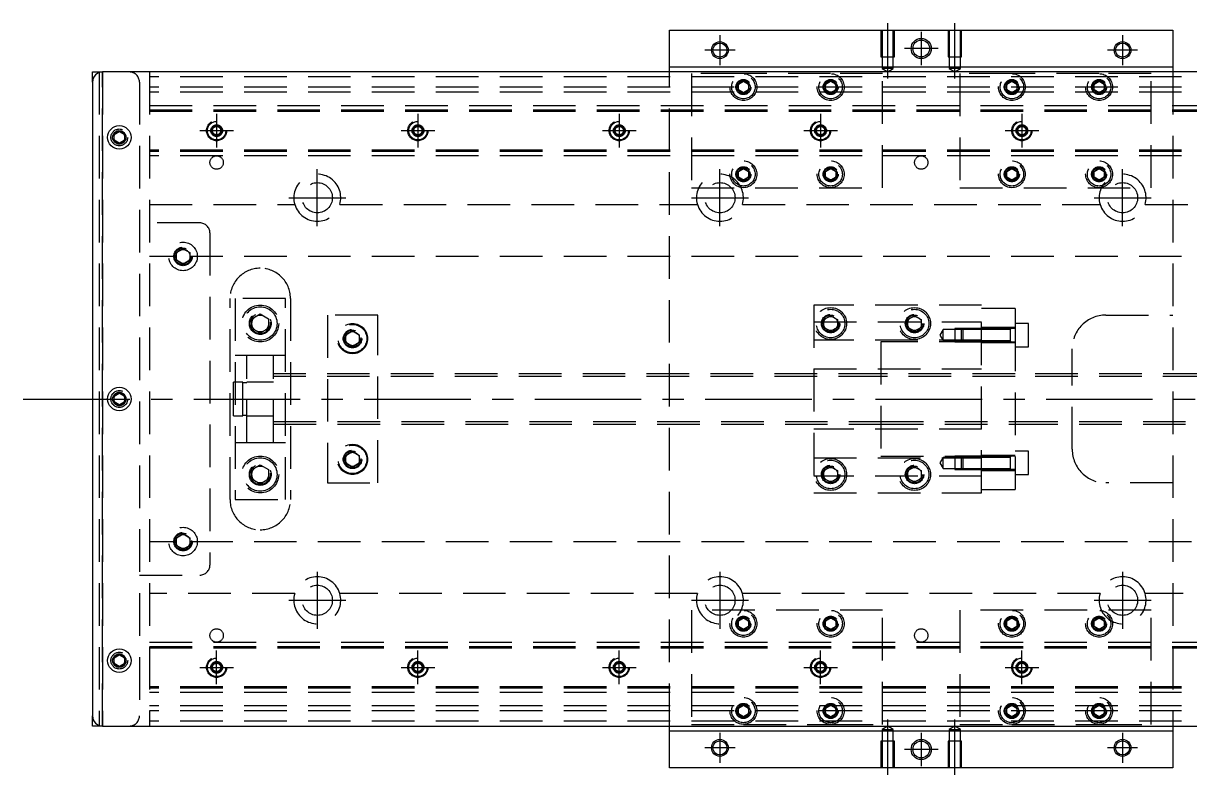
# Model space of a CAD drawing. Extents: x -21 to 663, y -288 to 112.
# Drawn here: x -20.6 to 327, y -112 to 112 of the extents above; entities that cross this region are included whole.
import ezdxf

# ---------------------------------------------------------------- set-up
doc = ezdxf.new("R2010")
doc.units = 0
doc.linetypes.add('CENTER', pattern=[50.8, 31.75, -6.35, 6.35, -6.35])
doc.linetypes.add('DASHED', pattern=[19.05, 12.7, -6.35])
doc.layers.get('0').update_dxf_attribs({"linetype": 'CONTINUOUS'})
doc.layers.add('CENTER', color=1, linetype='CENTER')

msp = doc.modelspace()

# ---------------------------------------------------------------- linework, layer by layer
at = {"color": 7, "linetype": 'CONTINUOUS'}
for p, q in [((172, 110), (322, 110)), ((172, 99), (172, 110)), ((322, 110), (322, 99)), ((0, 94.5), (0, 97.5)), ((0, 97.5), (3, 97.5)), ((491, 97.5), (3, 97.5)), ((172, 99), (322, 99)), ((172, 97.5), (172, 99)), ((322, 99), (322, 97.5)), ((0, 94.5), (0, -94.5)), ((6.5, 78.866026), (8, 79.73205)), ((6.5, 77.133974), (6.5, 78.866026)), ((8, 76.26795), (6.5, 77.133974)), ((8, 79.73205), (9.5, 78.866026)), ((9.5, 77.133974), (8, 76.26795)), ((9.5, 78.866026), (9.5, 77.133974)), ((6.5, 0.866026), (8, 1.73205)), ((6.5, -0.866026), (6.5, 0.866026)), ((8, 1.73205), (9.5, 0.866026)), ((9.5, 0.866026), (9.5, -0.866026)), ((8, -1.73205), (6.5, -0.866026)), ((9.5, -0.866026), (8, -1.73205)), ((6.5, -77.133974), (8, -76.26795)), ((8, -76.26795), (9.5, -77.133974)), ((6.5, -78.866026), (6.5, -77.133974)), ((8, -79.73205), (6.5, -78.866026)), ((9.5, -78.866026), (8, -79.73205)), ((9.5, -77.133974), (9.5, -78.866026)), ((0, -97.5), (0, -94.5)), ((3, -97.5), (0, -97.5)), ((3, -97.5), (491, -97.5)), ((172, -99), (172, -97.5)), ((172, -110), (172, -99)), ((322, -99), (172, -99)), ((322, -97.5), (322, -99)), ((322, -99), (322, -110)), ((322, -110), (172, -110))]:
    msp.add_line(p, q, dxfattribs=at)
at = {"color": 3, "linetype": 'DASHED'}
for p, q in [((235.000006, 110), (235.000006, 102)), ((235.35, 110), (235.35, 102)), ((238.65, 102), (238.65, 110)), ((238.999994, 102), (238.999994, 110)), ((255.000006, 110), (255.000006, 102)), ((255.35, 110), (255.35, 102)), ((258.65, 102), (258.65, 110)), ((258.999994, 102), (258.999994, 110)), ((235.000006, 102), (238.999994, 102)), ((235.35, 102), (235.35, 98.5)), ((238.65, 98.5), (238.65, 102)), ((255.000006, 102), (258.999994, 102)), ((255.35, 102), (255.35, 98.5)), ((258.65, 98.5), (258.65, 102)), ((2, 97.5), (2, -97.5)), ((3, 97.5), (3, -97.5)), ((3, -97.5), (3, 97.5)), ((3, -97.5), (3, 97.5)), ((3, 97.5), (3, -97.5)), ((17, 97.5), (17, -97.5)), ((172, -97.5), (172, 97.5)), ((237, 98.5), (235.35, 98.5)), ((235.35, 98.5), (237, 97.547372)), ((238.65, 98.5), (237, 98.5)), ((237, 97.547372), (238.65, 98.5)), ((257, 98.5), (255.35, 98.5)), ((255.35, 98.5), (257, 97.547372)), ((258.65, 98.5), (257, 98.5)), ((257, 97.547372), (258.65, 98.5)), ((322, 97.5), (322, -97.5)), ((14, 94.5), (14, -94.5)), ((477, 96), (17, 96)), ((194, 97), (178.5, 97)), ((178.5, 97), (178.5, 63)), ((192.5, 93.866026), (194, 94.73205)), ((192.5, 92.133974), (192.5, 93.866026)), ((220, 97), (194, 97)), ((194, 94.73205), (195.5, 93.866026)), ((195.5, 93.866026), (195.5, 92.133974)), ((218.5, 93.866026), (220, 94.73205)), ((218.5, 92.133974), (218.5, 93.866026)), ((235.5, 97), (220, 97)), ((220, 94.73205), (221.5, 93.866026)), ((221.5, 93.866026), (221.5, 92.133974)), ((235.5, 63), (235.5, 97)), ((274, 97), (258.5, 97)), ((258.5, 97), (258.5, 63)), ((272.5, 93.866026), (274, 94.73205)), ((272.5, 92.133974), (272.5, 93.866026)), ((300, 97), (274, 97)), ((274, 94.73205), (275.5, 93.866026)), ((275.5, 93.866026), (275.5, 92.133974)), ((298.5, 93.866026), (300, 94.73205)), ((298.5, 92.133974), (298.5, 93.866026)), ((315.5, 97), (300, 97)), ((300, 94.73205), (301.5, 93.866026)), ((301.5, 93.866026), (301.5, 92.133974)), ((315.5, 63), (315.5, 97)), ((477, 93), (17, 93)), ((477, 91.5), (17, 91.5)), ((194, 91.26795), (192.5, 92.133974)), ((195.5, 92.133974), (194, 91.26795)), ((195.973226, 93.326156), (196, 93)), ((220, 91.26795), (218.5, 92.133974)), ((221.5, 92.133974), (220, 91.26795)), ((221.973226, 93.326156), (222, 93)), ((274, 91.26795), (272.5, 92.133974)), ((275.5, 92.133974), (274, 91.26795)), ((275.973226, 93.326156), (276, 93)), ((298, 93), (298.030168, 93.346066)), ((300, 91.26795), (298.5, 92.133974)), ((301.5, 92.133974), (300, 91.26795)), ((17, 87.5), (477, 87.5)), ((17, 86.247728), (477, 86.247728)), ((17, 86.1147), (477, 86.1147)), ((17, 86.1), (477, 86.1)), ((17, 85.8), (477, 85.8)), ((35.5, 80), (35.516134, 80.21941)), ((35.75, 80.721688), (37, 81.443376)), ((35.75, 79.278312), (35.75, 80.721688)), ((37, 81.443376), (38.25, 80.721688)), ((38.25, 80.721688), (38.25, 79.278312)), ((95.5, 80), (95.516134, 80.21941)), ((95.75, 80.721688), (97, 81.443376)), ((95.75, 79.278312), (95.75, 80.721688)), ((97, 81.443376), (98.25, 80.721688)), ((98.25, 80.721688), (98.25, 79.278312)), ((155.75, 80.721688), (157, 81.443376)), ((155.75, 79.278312), (155.75, 80.721688)), ((157, 81.443376), (158.25, 80.721688)), ((158.25, 80.721688), (158.25, 79.278312)), ((158.477374, 80.25955), (158.5, 80)), ((215.5, 80), (215.516134, 80.21941)), ((215.75, 80.721688), (217, 81.443376)), ((215.75, 79.278312), (215.75, 80.721688)), ((217, 81.443376), (218.25, 80.721688)), ((218.25, 80.721688), (218.25, 79.278312)), ((275.5, 80), (275.52041, 80.24661)), ((275.75, 80.721688), (277, 81.443376)), ((275.75, 79.278312), (275.75, 80.721688)), ((277, 81.443376), (278.25, 80.721688)), ((278.25, 80.721688), (278.25, 79.278312)), ((6, 78), (6.030168, 78.346066)), ((37, 78.556624), (35.75, 79.278312)), ((38.25, 79.278312), (37, 78.556624)), ((97, 78.556624), (95.75, 79.278312)), ((98.25, 79.278312), (97, 78.556624)), ((157, 78.556624), (155.75, 79.278312)), ((158.25, 79.278312), (157, 78.556624)), ((217, 78.556624), (215.75, 79.278312)), ((218.25, 79.278312), (217, 78.556624)), ((277, 78.556624), (275.75, 79.278312)), ((278.25, 79.278312), (277, 78.556624)), ((477, 74.2), (17, 74.2)), ((477, 73.9), (17, 73.9)), ((477, 73.8853), (17, 73.8853)), ((477, 73.752272), (17, 73.752272)), ((477, 72.5), (17, 72.5)), ((192, 67), (192.030168, 67.346066)), ((192.5, 67.866026), (194, 68.73205)), ((192.5, 66.133974), (192.5, 67.866026)), ((194, 65.26795), (192.5, 66.133974)), ((194, 68.73205), (195.5, 67.866026)), ((195.5, 66.133974), (194, 65.26795)), ((195.5, 67.866026), (195.5, 66.133974)), ((218, 67), (218.023172, 67.30356)), ((218.5, 67.866026), (220, 68.73205)), ((218.5, 66.133974), (218.5, 67.866026)), ((220, 65.26795), (218.5, 66.133974)), ((220, 68.73205), (221.5, 67.866026)), ((221.5, 66.133974), (220, 65.26795)), ((221.5, 67.866026), (221.5, 66.133974)), ((272.5, 67.866026), (274, 68.73205)), ((272.5, 66.133974), (272.5, 67.866026)), ((274, 65.26795), (272.5, 66.133974)), ((274, 68.73205), (275.5, 67.866026)), ((275.5, 66.133974), (274, 65.26795)), ((275.5, 67.866026), (275.5, 66.133974)), ((275.973226, 67.326156), (276, 67)), ((298, 67), (298.030168, 67.346066)), ((298.5, 67.866026), (300, 68.73205)), ((298.5, 66.133974), (298.5, 67.866026)), ((300, 65.26795), (298.5, 66.133974)), ((300, 68.73205), (301.5, 67.866026)), ((301.5, 66.133974), (300, 65.26795)), ((301.5, 67.866026), (301.5, 66.133974)), ((178.5, 63), (235.5, 63)), ((258.5, 63), (315.5, 63)), ((17, 58), (60.291796, 58)), ((73.708204, 58), (180.291796, 58)), ((193.708204, 58), (300.291796, 58)), ((313.708204, 58), (420.291796, 58)), ((32, 52.5), (14, 52.5)), ((35, 49.5), (35, -49.5)), ((24.9, 42.5), (17, 42.5)), ((24.5, 42.5), (24.534018, 42.911016)), ((25, 43.6547), (27, 44.809402)), ((25, 41.3453), (25, 43.6547)), ((27, 44.809402), (29, 43.6547)), ((29, 43.6547), (29, 41.3453)), ((477, 42.5), (29.1, 42.5)), ((27, 40.190598), (25, 41.3453)), ((29, 41.3453), (27, 40.190598)), ((41, -30), (41, 30)), ((42.5, 30), (42.5, -30)), ((57.5, 30), (42.5, 30)), ((57.5, -30), (57.5, 30)), ((59, 30), (59, -30)), ((215, 28), (215, -28)), ((265, 28), (215, 28)), ((265, -28), (265, 28)), ((47.5, 23.943376), (50, 25.386752)), ((50, 25.386752), (52.5, 23.943376)), ((85, 25), (70, 25)), ((70, 25), (70, -25)), ((85, -25), (85, 25)), ((218, 23.6547), (220, 24.809402)), ((220, 24.809402), (222, 23.6547)), ((243, 23.6547), (245, 24.809402)), ((245, 24.809402), (247, 23.6547)), ((275, 27), (265, 27)), ((275, 27), (275, 20.976176)), ((302, 25), (322, 25)), ((47.5, 21.056624), (47.5, 23.943376)), ((50, 19.613248), (47.5, 21.056624)), ((52.5, 21.056624), (50, 19.613248)), ((52.5, 23.943376), (52.5, 21.056624)), ((52.977798, 22.864306), (53, 22.5)), ((215, 23), (265, 23)), ((218, 21.3453), (218, 23.6547)), ((220, 20.190598), (218, 21.3453)), ((222, 21.3453), (220, 20.190598)), ((222, 23.6547), (222, 21.3453)), ((222.483582, 22.786038), (222.5, 22.5)), ((242.5, 22.5), (242.52689, 22.865682)), ((243, 21.3453), (243, 23.6547)), ((245, 20.190598), (243, 21.3453)), ((247, 21.3453), (245, 20.190598)), ((247, 23.6547), (247, 21.3453)), ((257, 21.052554), (257, 17.052564)), ((259.35, 21.052554), (257, 21.052554)), ((259.35, 21.052558), (259, 20.702558)), ((259.35, 21.052558), (259.35, 17.052558)), ((265, 21.052556), (259.35, 21.052558)), ((265, 21.052554), (259.35, 21.052554)), ((275, 21.302558), (265, 21.302558)), ((273.605, 21.052558), (265, 21.052556)), ((275, 20.976176), (265, 20.976176)), ((275, 21.052558), (273.595, 21.052558)), ((273.6, 17.05324), (273.6, 21.052564)), ((273.6, 20.836098), (273.6, 21.052558)), ((273.6, 21.052558), (273.6, 20.835892)), ((279, 22.552558), (275, 22.552558)), ((275, 20.976176), (275, -20.976176)), ((279, 15.552558), (279, 22.552558)), ((75.5, 19.1547), (77.5, 20.309402)), ((75.5, 16.8453), (75.5, 19.1547)), ((77.5, 20.309402), (79.5, 19.1547)), ((79.5, 19.1547), (79.5, 16.8453)), ((79.983582, 18.286038), (80, 18)), ((265, 17.5), (215, 17.5)), ((253.5, 20.702558), (252.547372, 19.052558)), ((252.547372, 19.052558), (253.5, 17.402558)), ((253.5, 17.402558), (253.5, 20.702558)), ((257, 20.702558), (253.5, 20.702558)), ((253.5, 17.402558), (257, 17.402558)), ((259, 20.702558), (257, 20.702558)), ((257, 17.402558), (259, 17.402558)), ((259, 17.402558), (259, 20.702558)), ((265, 20.702558), (259, 20.702558)), ((265, 20.702558), (259, 20.702558)), ((259, 17.402558), (265, 17.402558)), ((259, 17.402558), (259.35, 17.052558)), ((259, 17.402558), (265, 17.402558)), ((273.6, 20.702558), (265, 20.702558)), ((265, 17.402558), (273.6, 17.402558)), ((77.5, 15.690598), (75.5, 16.8453)), ((79.5, 16.8453), (77.5, 15.690598)), ((235, 17), (235, -17)), ((265, 17), (235, 17)), ((257, 17.052564), (259.35, 17.052564)), ((259.35, 17.052564), (265, 17.052564)), ((259.35, 17.052558), (265, 17.052562)), ((265, 17.052562), (273.605, 17.052558)), ((265, 16.802558), (275, 16.802558)), ((273.595, 17.052558), (275, 17.052558)), ((273.6, 17.269268), (273.6, 17.052558)), ((273.6, 17.052558), (273.6, 17.26902)), ((273.6, 17.052554), (273.6, 17.05324)), ((275, 15.552558), (279, 15.552558)), ((292, -15), (292, 15)), ((46, 13), (42.5, 13)), ((46, -13), (46, 13)), ((54, 13), (46, 13)), ((54, 13), (46, 13)), ((54, -13), (54, 13)), ((57.5, 13), (54, 13)), ((235, 7.5), (54, 7.5)), ((215, 9), (265, 9)), ((275, 7.5), (235, 7.5)), ((275, 7.499994), (235, 7.499994)), ((427.005, 7.5), (275, 7.5)), ((42, -5), (42, 5)), ((44.85, 5), (42, 5)), ((44.85, -5), (44.85, 5)), ((46, 4.8), (44.85, 4.8)), ((54, 5), (46, 5)), ((54, 5), (46, 5)), ((235, 6.75), (54, 6.75)), ((275, 6.75), (235, 6.75)), ((275, 6.75), (235, 6.75)), ((427, 6.75), (275, 6.75)), ((9.973226, 0.326156), (10, 0)), ((42, -5), (44.85, -5)), ((44.85, -4.8), (46, -4.8)), ((46, -5), (54, -5)), ((46, -5), (54, -5)), ((54, -6.75), (235, -6.75)), ((235, -6.75), (275, -6.75)), ((235, -6.75), (275, -6.75)), ((275, -6.75), (427, -6.75)), ((54, -7.5), (235, -7.5)), ((265, -9), (215, -9)), ((235, -7.499994), (275, -7.499994)), ((235, -7.5), (275, -7.5)), ((275, -7.5), (427.005, -7.5)), ((42.5, -13), (46, -13)), ((46, -13), (54, -13)), ((46, -13), (54, -13)), ((54, -13), (57.5, -13)), ((75.5, -16.8453), (77.5, -15.690598)), ((75.5, -19.1547), (75.5, -16.8453)), ((77.5, -15.690598), (79.5, -16.8453)), ((79.5, -16.8453), (79.5, -19.1547)), ((235, -17), (265, -17)), ((257, -17.052564), (257, -21.052554)), ((259.35, -17.052564), (257, -17.052564)), ((259.35, -17.052558), (259, -17.402558)), ((259.35, -17.052558), (259.35, -21.052558)), ((265, -17.052562), (259.35, -17.052558)), ((265, -17.052564), (259.35, -17.052564)), ((275, -16.802558), (265, -16.802558)), ((273.605, -17.052558), (265, -17.052562)), ((275, -17.052558), (273.595, -17.052558)), ((273.6, -21.051878), (273.6, -17.052554)), ((273.6, -17.26902), (273.6, -17.052558)), ((273.6, -17.052558), (273.6, -17.269226)), ((273.6, -20.836098), (273.6, -17.26902)), ((279, -15.552558), (275, -15.552558)), ((279, -22.552558), (279, -15.552558)), ((47.5, -21.056624), (50, -19.613248)), ((50, -19.613248), (52.5, -21.056624)), ((77.5, -20.309402), (75.5, -19.1547)), ((79.5, -19.1547), (77.5, -20.309402)), ((79.983582, -17.713962), (80, -18)), ((215, -17.5), (265, -17.5)), ((218, -21.3453), (220, -20.190598)), ((220, -20.190598), (222, -21.3453)), ((243, -21.3453), (245, -20.190598)), ((245, -20.190598), (247, -21.3453)), ((253.5, -17.402558), (252.547372, -19.052558)), ((252.547372, -19.052558), (253.5, -20.702558)), ((253.5, -20.702558), (253.5, -17.402558)), ((257, -17.402558), (253.5, -17.402558)), ((253.5, -20.702558), (257, -20.702558)), ((259, -17.402558), (257, -17.402558)), ((257, -20.702558), (259, -20.702558)), ((259, -20.702558), (259, -17.402558)), ((265, -17.402558), (259, -17.402558)), ((265, -17.402558), (259, -17.402558)), ((259, -20.702558), (265, -20.702558)), ((259, -20.702558), (259.35, -21.052558)), ((259, -20.702558), (265, -20.702558)), ((273.6, -17.402558), (265, -17.402558)), ((265, -20.702558), (273.6, -20.702558)), ((273.6, -20.83585), (273.6, -21.052558)), ((273.6, -21.052558), (273.6, -20.836098)), ((47.5, -23.943376), (47.5, -21.056624)), ((50, -25.386752), (47.5, -23.943376)), ((52.5, -23.943376), (50, -25.386752)), ((52.5, -21.056624), (52.5, -23.943376)), ((52.977798, -22.135694), (53, -22.5)), ((265, -23), (215, -23)), ((217.5, -22.5), (217.534018, -22.088984)), ((218, -23.6547), (218, -21.3453)), ((220, -24.809402), (218, -23.6547)), ((222, -23.6547), (220, -24.809402)), ((222, -21.3453), (222, -23.6547)), ((242.5, -22.5), (242.52689, -22.134318)), ((243, -23.6547), (243, -21.3453)), ((245, -24.809402), (243, -23.6547)), ((247, -23.6547), (245, -24.809402)), ((247, -21.3453), (247, -23.6547)), ((257, -21.052554), (259.35, -21.052554)), ((259.35, -21.052554), (265, -21.052554)), ((259.35, -21.052558), (265, -21.052556)), ((275, -20.976176), (265, -20.976176)), ((265, -21.052556), (273.605, -21.052558)), ((265, -21.302558), (275, -21.302558)), ((273.595, -21.052558), (275, -21.052558)), ((273.6, -21.052564), (273.6, -21.051878)), ((275, -20.976176), (275, -27)), ((275, -22.552558), (279, -22.552558)), ((70, -25), (85, -25)), ((265, -27), (275, -27)), ((322, -25), (302, -25)), ((42.5, -30), (57.5, -30)), ((215, -28), (265, -28)), ((25, -41.3453), (27, -40.190598)), ((25, -43.6547), (25, -41.3453)), ((27, -40.190598), (29, -41.3453)), ((29, -41.3453), (29, -43.6547)), ((17, -42.5), (24.9, -42.5)), ((27, -44.809402), (25, -43.6547)), ((29, -43.6547), (27, -44.809402)), ((29.1, -42.5), (477, -42.5)), ((29.483582, -42.213962), (29.5, -42.5)), ((14, -52.5), (32, -52.5)), ((60.291796, -58), (17, -58)), ((180.291796, -58), (73.708204, -58)), ((300.291796, -58), (193.708204, -58)), ((420.291796, -58), (313.708204, -58)), ((178.5, -63), (178.5, -97)), ((235.5, -63), (178.5, -63)), ((192.5, -66.133974), (194, -65.26795)), ((194, -65.26795), (195.5, -66.133974)), ((218.5, -66.133974), (220, -65.26795)), ((220, -65.26795), (221.5, -66.133974)), ((235.5, -97), (235.5, -63)), ((315.5, -63), (258.5, -63)), ((258.5, -63), (258.5, -97)), ((272.5, -66.133974), (274, -65.26795)), ((274, -65.26795), (275.5, -66.133974)), ((298.5, -66.133974), (300, -65.26795)), ((300, -65.26795), (301.5, -66.133974)), ((315.5, -97), (315.5, -63)), ((192, -67), (192.030168, -66.653934)), ((192.5, -67.866026), (192.5, -66.133974)), ((194, -68.73205), (192.5, -67.866026)), ((195.5, -67.866026), (194, -68.73205)), ((195.5, -66.133974), (195.5, -67.866026)), ((218, -67), (218.023172, -66.69644)), ((218.5, -67.866026), (218.5, -66.133974)), ((220, -68.73205), (218.5, -67.866026)), ((221.5, -67.866026), (220, -68.73205)), ((221.5, -66.133974), (221.5, -67.866026)), ((272, -67), (272.023172, -66.69644)), ((272.5, -67.866026), (272.5, -66.133974)), ((274, -68.73205), (272.5, -67.866026)), ((275.5, -67.866026), (274, -68.73205)), ((275.5, -66.133974), (275.5, -67.866026)), ((298.5, -67.866026), (298.5, -66.133974)), ((300, -68.73205), (298.5, -67.866026)), ((301.5, -67.866026), (300, -68.73205)), ((301.5, -66.133974), (301.5, -67.866026)), ((301.973226, -66.673844), (302, -67)), ((17, -72.5), (477, -72.5)), ((17, -73.752272), (477, -73.752272)), ((17, -73.8853), (477, -73.8853)), ((17, -73.9), (477, -73.9)), ((17, -74.2), (477, -74.2)), ((6, -78), (6.030168, -77.653934)), ((35.75, -79.278312), (37, -78.556624)), ((35.75, -80.721688), (35.75, -79.278312)), ((37, -78.556624), (38.25, -79.278312)), ((38.25, -79.278312), (38.25, -80.721688)), ((38.477374, -79.74045), (38.5, -80)), ((95.75, -79.278312), (97, -78.556624)), ((95.75, -80.721688), (95.75, -79.278312)), ((97, -78.556624), (98.25, -79.278312)), ((98.25, -79.278312), (98.25, -80.721688)), ((98.477374, -79.74045), (98.5, -80)), ((155.75, -79.278312), (157, -78.556624)), ((155.75, -80.721688), (155.75, -79.278312)), ((157, -78.556624), (158.25, -79.278312)), ((158.25, -79.278312), (158.25, -80.721688)), ((158.477374, -79.74045), (158.5, -80)), ((215.75, -79.278312), (217, -78.556624)), ((215.75, -80.721688), (215.75, -79.278312)), ((217, -78.556624), (218.25, -79.278312)), ((218.25, -79.278312), (218.25, -80.721688)), ((218.477374, -79.74045), (218.5, -80)), ((275.5, -80), (275.52041, -79.75339)), ((275.75, -79.278312), (277, -78.556624)), ((275.75, -80.721688), (275.75, -79.278312)), ((277, -78.556624), (278.25, -79.278312)), ((278.25, -79.278312), (278.25, -80.721688)), ((37, -81.443376), (35.75, -80.721688)), ((38.25, -80.721688), (37, -81.443376)), ((97, -81.443376), (95.75, -80.721688)), ((98.25, -80.721688), (97, -81.443376)), ((157, -81.443376), (155.75, -80.721688)), ((158.25, -80.721688), (157, -81.443376)), ((217, -81.443376), (215.75, -80.721688)), ((218.25, -80.721688), (217, -81.443376)), ((277, -81.443376), (275.75, -80.721688)), ((278.25, -80.721688), (277, -81.443376)), ((477, -85.8), (17, -85.8)), ((477, -86.1), (17, -86.1)), ((477, -86.1147), (17, -86.1147)), ((477, -86.247728), (17, -86.247728)), ((477, -87.5), (17, -87.5)), ((477, -91.5), (17, -91.5)), ((477, -93), (17, -93)), ((192, -93), (192.030168, -92.653934)), ((192.5, -92.133974), (194, -91.26795)), ((192.5, -93.866026), (192.5, -92.133974)), ((194, -91.26795), (195.5, -92.133974)), ((195.5, -92.133974), (195.5, -93.866026)), ((218.5, -92.133974), (220, -91.26795)), ((218.5, -93.866026), (218.5, -92.133974)), ((220, -91.26795), (221.5, -92.133974)), ((221.5, -92.133974), (221.5, -93.866026)), ((221.973226, -92.673844), (222, -93)), ((272, -93), (272.023172, -92.69644)), ((272.5, -92.133974), (274, -91.26795)), ((272.5, -93.866026), (272.5, -92.133974)), ((274, -91.26795), (275.5, -92.133974)), ((275.5, -92.133974), (275.5, -93.866026)), ((298.5, -92.133974), (300, -91.26795)), ((298.5, -93.866026), (298.5, -92.133974)), ((300, -91.26795), (301.5, -92.133974)), ((301.5, -92.133974), (301.5, -93.866026)), ((301.973226, -92.673844), (302, -93)), ((477, -96), (17, -96)), ((178.5, -97), (194, -97)), ((194, -94.73205), (192.5, -93.866026)), ((195.5, -93.866026), (194, -94.73205)), ((194, -97), (220, -97)), ((220, -94.73205), (218.5, -93.866026)), ((221.5, -93.866026), (220, -94.73205)), ((220, -97), (235.5, -97)), ((258.5, -97), (274, -97)), ((274, -94.73205), (272.5, -93.866026)), ((275.5, -93.866026), (274, -94.73205)), ((274, -97), (300, -97)), ((300, -94.73205), (298.5, -93.866026)), ((301.5, -93.866026), (300, -94.73205)), ((300, -97), (315.5, -97)), ((237, -97.547372), (235.35, -98.5)), ((235.35, -98.5), (237, -98.5)), ((235.35, -98.5), (235.35, -102)), ((238.65, -98.5), (237, -97.547372)), ((237, -98.5), (238.65, -98.5)), ((238.65, -102), (238.65, -98.5)), ((257, -97.547372), (255.35, -98.5)), ((255.35, -98.5), (257, -98.5)), ((255.35, -98.5), (255.35, -102)), ((258.65, -98.5), (257, -97.547372)), ((257, -98.5), (258.65, -98.5)), ((258.65, -102), (258.65, -98.5)), ((238.999994, -102), (235.000006, -102)), ((235.000006, -102), (235.000006, -110)), ((235.35, -102), (235.35, -110)), ((238.65, -110), (238.65, -102)), ((238.999994, -110), (238.999994, -102)), ((258.999994, -102), (255.000006, -102)), ((255.000006, -102), (255.000006, -110)), ((255.35, -102), (255.35, -110)), ((258.65, -110), (258.65, -102)), ((258.999994, -110), (258.999994, -102))]:
    msp.add_line(p, q, dxfattribs=at)
at = {"color": 3, "linetype": 'CONTINUOUS'}
for centre in [(187, 104), (307, 104), (187, -104), (307, -104)]:
    msp.add_circle(centre, 2.5, dxfattribs=at)
at = {"color": 7, "linetype": 'CONTINUOUS'}
for centre, radius in [((187, 104), 2.1), ((247, 104.5), 3), ((247, 104.5), 2.5), ((307, 104), 2.1), ((8, 78), 3.5), ((8, 0), 3.5), ((8, -78), 3.5), ((187, -104), 2.1), ((247, -104.5), 3), ((247, -104.5), 2.5), ((307, -104), 2.1)]:
    msp.add_circle(centre, radius, dxfattribs=at)
at = {"color": 3, "linetype": 'DASHED'}
for centre, radius in [((194, 93), 4), ((194, 93), 3.5), ((194, 93), 2.25), ((194, 93), 2), ((220, 93), 4), ((220, 93), 3.5), ((220, 93), 2.25), ((220, 93), 2), ((274, 93), 4), ((274, 93), 3.5), ((274, 93), 2.25), ((274, 93), 2), ((300, 93), 4), ((300, 93), 3.5), ((300, 93), 2.25), ((300, 93), 2), ((8, 78), 2.5), ((8, 78), 2), ((37, 80), 3), ((37, 80), 2.75), ((37, 80), 1.75), ((37, 80), 1.5), ((37, 80), 1.25), ((97, 80), 3), ((97, 80), 2.75), ((97, 80), 1.75), ((97, 80), 1.5), ((97, 80), 1.25), ((157, 80), 3), ((157, 80), 2.75), ((157, 80), 1.75), ((157, 80), 1.5), ((157, 80), 1.25), ((217, 80), 3), ((217, 80), 2.75), ((217, 80), 1.75), ((217, 80), 1.5), ((217, 80), 1.25), ((277, 80), 3), ((277, 80), 2.75), ((277, 80), 1.75), ((277, 80), 1.5), ((277, 80), 1.25), ((37, 70.5), 2), ((194, 67), 4), ((194, 67), 3.5), ((220, 67), 4), ((220, 67), 3.5), ((247, 70.5), 2), ((274, 67), 4), ((274, 67), 3.5), ((300, 67), 4), ((300, 67), 3.5), ((194, 67), 2.25), ((194, 67), 2), ((194, 67), 1.65), ((220, 67), 2.25), ((220, 67), 2), ((220, 67), 1.65), ((274, 67), 2.25), ((274, 67), 2), ((274, 67), 1.65), ((300, 67), 2.25), ((300, 67), 2), ((300, 67), 1.65), ((67, 60), 4.5), ((187, 60), 4.5), ((307, 60), 4.5), ((27, 42.5), 4.25), ((27, 42.5), 2.75), ((27, 42.5), 2.5), ((27, 42.5), 2.1), ((50, 22.5), 5.5), ((50, 22.5), 5), ((50, 22.5), 3.25), ((50, 22.5), 3), ((50, 22.5), 2.5), ((220, 22.5), 4.75), ((220, 22.5), 4.25), ((220, 22.5), 2.75), ((220, 22.5), 2.5), ((220, 22.5), 2.1), ((245, 22.5), 4.75), ((245, 22.5), 4.25), ((245, 22.5), 2.75), ((245, 22.5), 2.5), ((245, 22.5), 2.1), ((77.5, 18), 4.5), ((77.5, 18), 4.25), ((77.5, 18), 2.75), ((77.5, 18), 2.5), ((77.5, 18), 2.1), ((8, 0), 2.5), ((8, 0), 2), ((77.5, -18), 4.5), ((77.5, -18), 4.25), ((50, -22.5), 5.5), ((77.5, -18), 2.75), ((77.5, -18), 2.5), ((77.5, -18), 2.1), ((50, -22.5), 5), ((50, -22.5), 3.25), ((50, -22.5), 3), ((50, -22.5), 2.5), ((220, -22.5), 4.75), ((220, -22.5), 4.25), ((220, -22.5), 2.75), ((220, -22.5), 2.5), ((220, -22.5), 2.1), ((245, -22.5), 4.75), ((245, -22.5), 4.25), ((245, -22.5), 2.75), ((245, -22.5), 2.5), ((245, -22.5), 2.1), ((27, -42.5), 4.25), ((27, -42.5), 2.75), ((27, -42.5), 2.5), ((27, -42.5), 2.1), ((67, -60), 4.5), ((187, -60), 4.5), ((307, -60), 4.5), ((194, -67), 4), ((194, -67), 3.5), ((194, -67), 2.25), ((194, -67), 2), ((194, -67), 1.65), ((220, -67), 4), ((220, -67), 3.5), ((220, -67), 2.25), ((220, -67), 2), ((220, -67), 1.65), ((274, -67), 4), ((274, -67), 3.5), ((274, -67), 2.25), ((274, -67), 2), ((274, -67), 1.65), ((300, -67), 4), ((300, -67), 3.5), ((300, -67), 2.25), ((300, -67), 2), ((300, -67), 1.65), ((37, -70.5), 2), ((247, -70.5), 2), ((8, -78), 2.5), ((8, -78), 2), ((37, -80), 3), ((37, -80), 2.75), ((37, -80), 1.75), ((37, -80), 1.5), ((37, -80), 1.25), ((97, -80), 3), ((97, -80), 2.75), ((97, -80), 1.75), ((97, -80), 1.5), ((97, -80), 1.25), ((157, -80), 3), ((157, -80), 2.75), ((157, -80), 1.75), ((157, -80), 1.5), ((157, -80), 1.25), ((217, -80), 3), ((217, -80), 2.75), ((217, -80), 1.75), ((217, -80), 1.5), ((217, -80), 1.25), ((277, -80), 3), ((277, -80), 2.75), ((277, -80), 1.75), ((277, -80), 1.5), ((277, -80), 1.25), ((194, -93), 4), ((194, -93), 3.5), ((220, -93), 4), ((220, -93), 3.5), ((274, -93), 4), ((274, -93), 3.5), ((300, -93), 4), ((300, -93), 3.5), ((194, -93), 2.25), ((194, -93), 2), ((220, -93), 2.25), ((220, -93), 2), ((274, -93), 2.25), ((274, -93), 2), ((300, -93), 2.25), ((300, -93), 2)]:
    msp.add_circle(centre, radius, dxfattribs=at)
at = {"color": 7, "linetype": 'CONTINUOUS'}
for centre, radius, start, end in [((3, 94.5), 3, 90, 180), ((8, 78), 1.65, 155.380023, 180), ((8, 78), 1.65, 180, 204.619977), ((8, 78), 1.65, 144.619977, 155.380023), ((8, 78), 1.65, 204.619977, 215.380023), ((8, 78), 1.65, 95.380023, 144.619977), ((8, 78), 1.65, 215.380023, 264.619977), ((8, 78), 1.65, 84.619977, 95.380023), ((8, 78), 1.65, 35.380023, 84.619977), ((8, 78), 1.65, 275.380023, 324.619977), ((8, 78), 1.65, 24.619977, 35.380023), ((8, 78), 1.65, 324.619977, 335.380023), ((8, 78), 1.65, 335.380023, 24.619977), ((8, 78), 1.65, 264.619977, 275.380023), ((8, 0), 1.65, 155.380023, 180), ((8, 0), 1.65, 180, 204.619977), ((8, 0), 1.65, 144.619977, 155.380023), ((8, 0), 1.65, 95.380023, 144.619977), ((8, 0), 1.65, 84.619977, 95.380023), ((8, 0), 1.65, 35.380023, 84.619977), ((8, 0), 1.65, 24.619977, 35.380023), ((8, 0), 1.65, 335.380023, 24.619977), ((8, 0), 1.65, 204.619977, 215.380023), ((8, 0), 1.65, 215.380023, 264.619977), ((8, 0), 1.65, 264.619977, 275.380023), ((8, 0), 1.65, 275.380023, 324.619977), ((8, 0), 1.65, 324.619977, 335.380023), ((8, -78), 1.65, 95.380023, 144.619977), ((8, -78), 1.65, 84.619977, 95.380023), ((8, -78), 1.65, 35.380023, 84.619977), ((8, -78), 1.65, 155.380023, 180), ((8, -78), 1.65, 180, 204.619977), ((8, -78), 1.65, 144.619977, 155.380023), ((8, -78), 1.65, 204.619977, 215.380023), ((8, -78), 1.65, 215.380023, 264.619977), ((8, -78), 1.65, 264.619977, 275.380023), ((8, -78), 1.65, 275.380023, 324.619977), ((8, -78), 1.65, 24.619977, 35.380023), ((8, -78), 1.65, 324.619977, 335.380023), ((8, -78), 1.65, 335.380023, 24.619977), ((3, -94.5), 3, 180, 270)]:
    msp.add_arc(centre, radius, start, end, dxfattribs=at)
at = {"color": 3, "linetype": 'DASHED'}
for centre, radius, start, end in [((11, 94.5), 3, 0, 90), ((194, 93), 1.65, 144.619977, 155.380023), ((194, 93), 1.65, 95.380023, 144.619977), ((194, 93), 1.65, 84.619977, 95.380023), ((194, 93), 1.65, 35.380023, 84.619977), ((194, 93), 1.65, 24.619977, 35.380023), ((220, 93), 1.65, 144.619977, 155.380023), ((220, 93), 1.65, 95.380023, 144.619977), ((220, 93), 1.65, 84.619977, 95.380023), ((220, 93), 1.65, 35.380023, 84.619977), ((220, 93), 1.65, 24.619977, 35.380023), ((274, 93), 1.65, 144.619977, 155.380023), ((274, 93), 1.65, 95.380023, 144.619977), ((274, 93), 1.65, 84.619977, 95.380023), ((274, 93), 1.65, 35.380023, 84.619977), ((274, 93), 1.65, 24.619977, 35.380023), ((300, 93), 1.65, 144.619977, 155.380023), ((300, 93), 1.65, 95.380023, 144.619977), ((300, 93), 1.65, 84.619977, 95.380023), ((300, 93), 1.65, 35.380023, 84.619977), ((300, 93), 1.65, 24.619977, 35.380023), ((194, 93), 1.65, 155.380023, 180), ((194, 93), 1.65, 180, 204.619977), ((194, 93), 1.65, 204.619977, 215.380023), ((194, 93), 1.65, 215.380023, 264.619977), ((194, 93), 1.65, 264.619977, 275.380023), ((194, 93), 1.65, 275.380023, 324.619977), ((194, 93), 1.65, 324.619977, 335.380023), ((194, 93), 1.65, 335.380023, 24.619977), ((220, 93), 1.65, 155.380023, 180), ((220, 93), 1.65, 180, 204.619977), ((220, 93), 1.65, 204.619977, 215.380023), ((220, 93), 1.65, 215.380023, 264.619977), ((220, 93), 1.65, 264.619977, 275.380023), ((220, 93), 1.65, 275.380023, 324.619977), ((220, 93), 1.65, 324.619977, 335.380023), ((220, 93), 1.65, 335.380023, 24.619977), ((274, 93), 1.65, 155.380023, 180), ((274, 93), 1.65, 180, 204.619977), ((274, 93), 1.65, 204.619977, 215.380023), ((274, 93), 1.65, 215.380023, 264.619977), ((274, 93), 1.65, 264.619977, 275.380023), ((274, 93), 1.65, 275.380023, 324.619977), ((274, 93), 1.65, 324.619977, 335.380023), ((274, 93), 1.65, 335.380023, 24.619977), ((300, 93), 1.65, 155.380023, 180), ((300, 93), 1.65, 180, 204.619977), ((300, 93), 1.65, 204.619977, 215.380023), ((300, 93), 1.65, 215.380023, 264.619977), ((300, 93), 1.65, 264.619977, 275.380023), ((300, 93), 1.65, 275.380023, 324.619977), ((300, 93), 1.65, 324.619977, 335.380023), ((300, 93), 1.65, 335.380023, 24.619977), ((67, 60), 7, 343.39845, 196.60155), ((187, 60), 7, 343.39845, 196.60155), ((307, 60), 7, 343.39845, 196.60155), ((67, 60), 7, 196.60155, 343.39845), ((187, 60), 7, 196.60155, 343.39845), ((307, 60), 7, 196.60155, 343.39845), ((32, 49.5), 3, 0, 90), ((50, 30), 9, 90, 180), ((50, 30), 9, 0, 90), ((302, 15), 10, 90, 180), ((302, -15), 10, 180, 270), ((50, -30), 9, 180, 270), ((50, -30), 9, 270, 0), ((32, -49.5), 3, 270, 0), ((67, -60), 7, 16.60155, 163.39845), ((187, -60), 7, 16.60155, 163.39845), ((307, -60), 7, 16.60155, 163.39845), ((67, -60), 7, 163.39845, 16.60155), ((187, -60), 7, 163.39845, 16.60155), ((307, -60), 7, 163.39845, 16.60155), ((194, -93), 1.65, 155.380023, 180), ((194, -93), 1.65, 180, 204.619977), ((194, -93), 1.65, 144.619977, 155.380023), ((194, -93), 1.65, 204.619977, 215.380023), ((194, -93), 1.65, 95.380023, 144.619977), ((194, -93), 1.65, 84.619977, 95.380023), ((194, -93), 1.65, 35.380023, 84.619977), ((194, -93), 1.65, 24.619977, 35.380023), ((194, -93), 1.65, 324.619977, 335.380023), ((194, -93), 1.65, 335.380023, 24.619977), ((220, -93), 1.65, 155.380023, 180), ((220, -93), 1.65, 180, 204.619977), ((220, -93), 1.65, 144.619977, 155.380023), ((220, -93), 1.65, 204.619977, 215.380023), ((220, -93), 1.65, 95.380023, 144.619977), ((220, -93), 1.65, 84.619977, 95.380023), ((220, -93), 1.65, 35.380023, 84.619977), ((220, -93), 1.65, 24.619977, 35.380023), ((220, -93), 1.65, 324.619977, 335.380023), ((220, -93), 1.65, 335.380023, 24.619977), ((274, -93), 1.65, 155.380023, 180), ((274, -93), 1.65, 180, 204.619977), ((274, -93), 1.65, 144.619977, 155.380023), ((274, -93), 1.65, 204.619977, 215.380023), ((274, -93), 1.65, 95.380023, 144.619977), ((274, -93), 1.65, 84.619977, 95.380023), ((274, -93), 1.65, 35.380023, 84.619977), ((274, -93), 1.65, 24.619977, 35.380023), ((274, -93), 1.65, 324.619977, 335.380023), ((274, -93), 1.65, 335.380023, 24.619977), ((300, -93), 1.65, 155.380023, 180), ((300, -93), 1.65, 180, 204.619977), ((300, -93), 1.65, 144.619977, 155.380023), ((300, -93), 1.65, 204.619977, 215.380023), ((300, -93), 1.65, 95.380023, 144.619977), ((300, -93), 1.65, 84.619977, 95.380023), ((300, -93), 1.65, 35.380023, 84.619977), ((300, -93), 1.65, 24.619977, 35.380023), ((300, -93), 1.65, 324.619977, 335.380023), ((300, -93), 1.65, 335.380023, 24.619977), ((11, -94.5), 3, 270, 0), ((194, -93), 1.65, 215.380023, 264.619977), ((194, -93), 1.65, 264.619977, 275.380023), ((194, -93), 1.65, 275.380023, 324.619977), ((220, -93), 1.65, 215.380023, 264.619977), ((220, -93), 1.65, 264.619977, 275.380023), ((220, -93), 1.65, 275.380023, 324.619977), ((274, -93), 1.65, 215.380023, 264.619977), ((274, -93), 1.65, 264.619977, 275.380023), ((274, -93), 1.65, 275.380023, 324.619977), ((300, -93), 1.65, 215.380023, 264.619977), ((300, -93), 1.65, 264.619977, 275.380023), ((300, -93), 1.65, 275.380023, 324.619977)]:
    msp.add_arc(centre, radius, start, end, dxfattribs=at)
at = {"layer": 'CENTER', "color": 1, "linetype": 'CENTER'}
for p, q in [((237, 95.547372), (237, 112)), ((257, 95.547372), (257, 112)), ((187, 108.5), (187, 99.5)), ((247, 109.5), (247, 99.5)), ((307, 108.5), (307, 99.5)), ((252, 104.5), (242, 104.5)), ((191.5, 104), (182.5, 104)), ((311.5, 104), (302.5, 104)), ((37, 85), (37, 75)), ((97, 85), (97, 75)), ((157, 85), (157, 75)), ((217, 85), (217, 75)), ((277, 85), (277, 75)), ((32, 80), (42, 80)), ((92, 80), (102, 80)), ((152, 80), (162, 80)), ((212, 80), (222, 80)), ((272, 80), (282, 80)), ((67, 51.5), (67, 68.5)), ((187, 51.5), (187, 68.5)), ((307, 51.5), (307, 68.5)), ((58.5, 60), (75.5, 60)), ((178.5, 60), (195.5, 60)), ((298.5, 60), (315.5, 60)), ((-20.607194, 0), (527.569477, 0)), ((67, -51.5), (67, -68.5)), ((187, -51.5), (187, -68.5)), ((307, -51.5), (307, -68.5)), ((58.5, -60), (75.5, -60)), ((178.5, -60), (195.5, -60)), ((298.5, -60), (315.5, -60)), ((37, -85), (37, -75)), ((97, -85), (97, -75)), ((157, -85), (157, -75)), ((217, -85), (217, -75)), ((277, -85), (277, -75)), ((32, -80), (42, -80)), ((92, -80), (102, -80)), ((152, -80), (162, -80)), ((212, -80), (222, -80)), ((272, -80), (282, -80)), ((237, -112), (237, -95.547372)), ((257, -112), (257, -95.547372)), ((187, -99.5), (187, -108.5)), ((247, -99.5), (247, -109.5)), ((307, -99.5), (307, -108.5)), ((191.5, -104), (182.5, -104)), ((311.5, -104), (302.5, -104)), ((252, -104.5), (242, -104.5))]:
    msp.add_line(p, q, dxfattribs=at)

doc.saveas('drawing.dxf')
